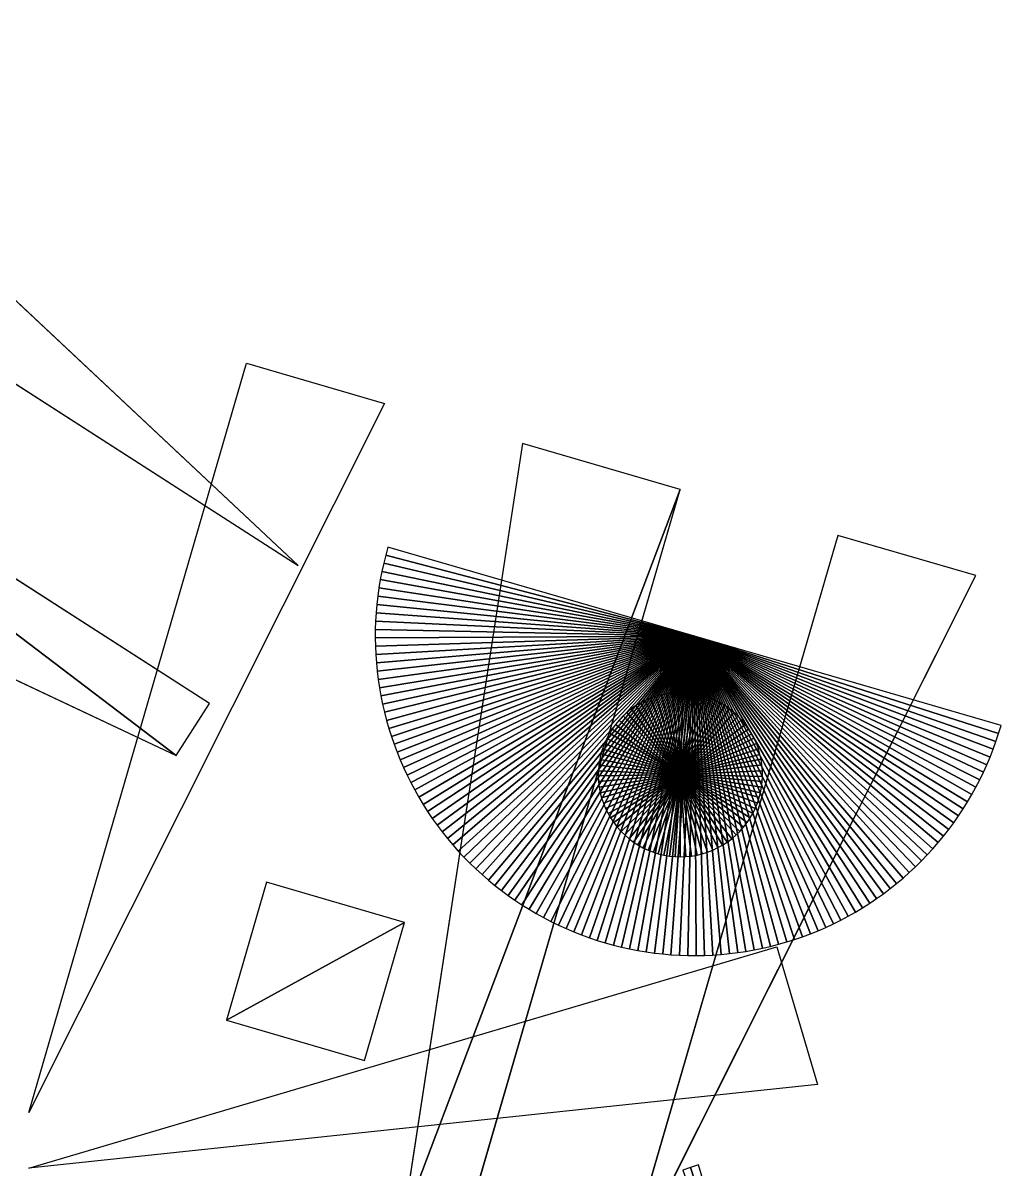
# Model space of a CAD drawing. Header units: metres. Extents: x -473 to 449, y -501 to 490.
# Drawn here: x 20 to 449, y -13 to 490 of the extents above; entities that cross this region are included whole.
import ezdxf

# ---------------------------------------------------------------- set-up
doc = ezdxf.new("R2010")
doc.units = ezdxf.units.M

msp = doc.modelspace()

# ---------------------------------------------------------------- linework, layer by layer
for p, q in [((140.46057, 252.06906, -538.42285), (-113.28343, 489.8651, -538.42285)), ((-147.32248, 436.85245, -538.42285), (140.46057, 252.06906, -538.42285)), ((101.558815, 191.48315, -538.42285), (-186.22424, 376.26654, -538.42285)), ((22.312546, 12.253587, -533.42285), (117.87264, 340.6318, -533.42285)), ((117.87264, 340.6318, -533.42285), (178.36337, 323.02863, -533.42285)), ((178.36337, 323.02863, -533.42285), (22.312546, 12.253587, -533.42285)), ((-225.126, 315.68063, -538.42285), (86.97065, 168.76346, -538.42285)), ((238.8541, 305.42545, -533.42285), (186.50166, -35.526463, -533.42285)), ((307.98636, 285.30756, -533.42285), (238.8541, 305.42545, -533.42285)), ((212.42625, -43.07068, -533.42285), (307.98636, 285.30756, -533.42285)), ((377.11862, 265.18964, -533.42285), (281.55853, -63.1886, -533.42285)), ((437.60934, 247.58646, -533.42285), (377.11862, 265.18964, -533.42285)), ((178.86374, 256.57733, -533.42285), (177.9786, 253.02074, -533.42285)), ((179.84167, 260.10953, -533.42285), (178.86374, 256.57733, -533.42285)), ((177.9786, 253.02074, -533.42285), (177.18689, 249.4422, -533.42285)), ((177.18689, 249.4422, -533.42285), (176.4891, 245.84413, -533.42285)), ((281.55853, -63.1886, -533.42285), (437.60934, 247.58646, -533.42285)), ((175.88574, 242.22903, -533.42285), (175.37723, 238.5994, -533.42285)), ((176.4891, 245.84413, -533.42285), (175.88574, 242.22903, -533.42285)), ((175.37723, 238.5994, -533.42285), (174.9639, 234.9577, -533.42285)), ((174.64603, 231.30638, -533.42285), (174.42386, 227.64809, -533.42285)), ((174.9639, 234.9577, -533.42285), (174.64603, 231.30638, -533.42285)), ((174.42386, 227.64809, -533.42285), (174.29753, 223.98514, -533.42285)), ((174.29753, 223.98514, -533.42285), (174.26712, 220.3202, -533.42285)), ((174.26712, 220.3202, -533.42285), (174.33266, 216.6557, -533.42285)), ((174.33266, 216.6557, -533.42285), (174.49411, 212.99417, -533.42285)), ((174.49411, 212.99417, -533.42285), (174.75134, 209.33812, -533.42285)), ((174.75134, 209.33812, -533.42285), (175.10422, 205.69005, -533.42285)), ((175.10422, 205.69005, -533.42285), (175.55243, 202.0525, -533.42285)), ((175.55243, 202.0525, -533.42285), (176.09572, 198.4279, -533.42285)), ((176.09572, 198.4279, -533.42285), (176.73372, 194.81876, -533.42285)), ((304.44025, 196.12488, -533.42285), (301.9506, 195.78497, -533.42285)), ((306.94757, 196.29031, -533.42285), (304.44025, 196.12488, -533.42285)), ((309.14633, 196.29126, -533.42285), (306.94757, 196.29031, -533.42285)), ((311.6538, 196.12799, -533.42285), (309.14633, 196.29126, -533.42285)), ((314.14374, 195.7902, -533.42285), (311.6538, 196.12799, -533.42285)), ((86.97065, 168.76346, -538.42285), (101.558815, 191.48315, -538.42285)), ((176.73372, 194.81876, -533.42285), (177.46597, 191.22757, -533.42285)), ((177.46597, 191.22757, -533.42285), (178.29198, 187.65677, -533.42285)), ((290.73328, 191.86227, -533.42285), (288.57434, 190.5766, -533.42285)), ((292.69196, 192.86136, -533.42285), (290.73328, 191.86227, -533.42285)), ((295.00024, 193.85423, -533.42285), (292.69196, 192.86136, -533.42285)), ((297.37213, 194.6837, -533.42285), (295.00024, 193.85423, -533.42285)), ((299.79614, 195.34567, -533.42285), (297.37213, 194.6837, -533.42285)), ((301.9506, 195.78497, -533.42285), (299.79614, 195.34567, -533.42285)), ((316.60406, 195.27957, -533.42285), (314.14374, 195.7902, -533.42285)), ((318.72314, 194.69287, -533.42285), (316.60406, 195.27957, -533.42285)), ((321.09576, 193.86548, -533.42285), (318.72314, 194.69287, -533.42285)), ((323.4049, 192.8746, -533.42285), (321.09576, 193.86548, -533.42285)), ((325.63928, 191.725, -533.42285), (323.4049, 192.8746, -533.42285)), ((327.52448, 190.59338, -533.42285), (325.63928, 191.725, -533.42285)), ((178.29198, 187.65677, -533.42285), (179.21117, 184.10881, -533.42285)), ((282.9309, 186.08363, -533.42285), (281.19406, 184.26775, -533.42285)), ((284.55136, 187.5698, -533.42285), (282.9309, 186.08363, -533.42285)), ((286.51035, 189.14343, -533.42285), (284.55136, 187.5698, -533.42285)), ((288.57434, 190.5766, -533.42285), (286.51035, 189.14343, -533.42285)), ((329.5897, 189.16202, -533.42285), (327.52448, 190.59338, -533.42285)), ((331.55005, 187.59004, -533.42285), (329.5897, 189.16202, -533.42285)), ((333.39594, 185.88516, -533.42285), (331.55005, 187.59004, -533.42285)), ((179.21117, 184.10881, -533.42285), (180.22292, 180.58617, -533.42285)), ((279.58813, 182.33513, -533.42285), (278.12094, 180.29521, -533.42285)), ((281.19406, 184.26775, -533.42285), (279.58813, 182.33513, -533.42285)), ((334.91016, 184.2909, -533.42285), (333.39594, 185.88516, -533.42285)), ((336.51782, 182.35965, -533.42285), (334.91016, 184.2909, -533.42285)), ((337.98672, 180.32101, -533.42285), (336.51782, 182.35965, -533.42285)), ((447.61926, 178.36777, -533.42285), (448.68936, 181.8732, -533.42285)), ((180.22292, 180.58617, -533.42285), (181.32654, 177.09117, -533.42285)), ((181.32654, 177.09117, -533.42285), (182.52126, 173.62628, -533.42285)), ((275.7682, 176.21606, -533.42285), (274.73712, 173.92459, -533.42285)), ((276.95654, 178.43004, -533.42285), (275.7682, 176.21606, -533.42285)), ((278.12094, 180.29521, -533.42285), (276.95654, 178.43004, -533.42285)), ((339.3099, 178.18484, -533.42285), (337.98672, 180.32101, -533.42285)), ((340.34302, 176.24388, -533.42285), (339.3099, 178.18484, -533.42285)), ((341.37604, 173.95328, -533.42285), (340.34302, 176.24388, -533.42285)), ((446.45782, 174.89163, -533.42285), (447.61926, 178.36777, -533.42285)), ((182.52126, 173.62628, -533.42285), (183.80627, 170.19385, -533.42285)), ((273.8684, 171.56674, -533.42285), (273.24484, 169.45825, -533.42285)), ((274.73712, 173.92459, -533.42285), (273.8684, 171.56674, -533.42285)), ((342.24677, 171.59619, -533.42285), (341.37604, 173.95328, -533.42285)), ((342.95093, 169.18414, -533.42285), (342.24677, 171.59619, -533.42285)), ((443.864, 168.03635, -533.42285), (445.2058, 171.44704, -533.42285)), ((445.2058, 171.44704, -533.42285), (446.45782, 174.89163, -533.42285)), ((183.80627, 170.19385, -533.42285), (185.18071, 166.79622, -533.42285)), ((185.18071, 166.79622, -533.42285), (186.6436, 163.43576, -533.42285)), ((272.69135, 167.0072, -533.42285), (272.31018, 164.52353, -533.42285)), ((273.24484, 169.45825, -533.42285), (272.69135, 167.0072, -533.42285)), ((343.4278, 167.03767, -533.42285), (342.95093, 169.18414, -533.42285)), ((343.8111, 164.5543, -533.42285), (343.4278, 167.03767, -533.42285)), ((442.43338, 164.66202, -533.42285), (443.864, 168.03635, -533.42285)), ((186.6436, 163.43576, -533.42285), (188.19397, 160.11472, -533.42285)), ((272.10318, 162.01929, -533.42285), (272.06573, 159.82085, -533.42285)), ((272.31018, 164.52353, -533.42285), (272.10318, 162.01929, -533.42285)), ((344.02023, 162.0503, -533.42285), (343.8111, 164.5543, -533.42285)), ((344.05423, 159.53775, -533.42285), (344.02023, 162.0503, -533.42285)), ((439.3097, 158.0314, -533.42285), (440.91492, 161.32628, -533.42285)), ((440.91492, 161.32628, -533.42285), (442.43338, 164.66202, -533.42285)), ((188.19397, 160.11472, -533.42285), (189.83075, 156.83542, -533.42285)), ((189.83075, 156.83542, -533.42285), (191.55276, 153.6001, -533.42285)), ((272.06573, 159.82085, -533.42285), (272.18738, 157.31104, -533.42285)), ((272.18738, 157.31104, -533.42285), (272.4838, 154.8158, -533.42285)), ((343.64584, 154.84647, -533.42285), (343.9401, 157.34195, -533.42285)), ((343.9401, 157.34195, -533.42285), (344.05423, 159.53775, -533.42285)), ((437.61874, 154.77972, -533.42285), (439.3097, 158.0314, -533.42285)), ((191.55276, 153.6001, -533.42285), (193.35893, 150.41092, -533.42285)), ((272.4838, 154.8158, -533.42285), (272.95355, 152.34734, -533.42285)), ((272.95355, 152.34734, -533.42285), (273.505, 150.21884, -533.42285)), ((342.6286, 150.24861, -533.42285), (343.1782, 152.3776, -533.42285)), ((343.1782, 152.3776, -533.42285), (343.64584, 154.84647, -533.42285)), ((433.98444, 148.41461, -533.42285), (435.84323, 151.57343, -533.42285)), ((435.84323, 151.57343, -533.42285), (437.61874, 154.77972, -533.42285)), ((193.35893, 150.41092, -533.42285), (195.24792, 147.27016, -533.42285)), ((195.24792, 147.27016, -533.42285), (197.21854, 144.17987, -533.42285)), ((273.505, 150.21884, -533.42285), (274.29294, 147.83282, -533.42285)), ((274.29294, 147.83282, -533.42285), (275.2454, 145.50757, -533.42285)), ((340.89227, 145.53586, -533.42285), (341.84268, 147.86192, -533.42285)), ((341.84268, 147.86192, -533.42285), (342.6286, 150.24861, -533.42285)), ((432.04355, 145.30566, -533.42285), (433.98444, 148.41461, -533.42285)), ((197.21854, 144.17987, -533.42285), (199.26933, 141.14226, -533.42285)), ((199.26933, 141.14226, -533.42285), (201.39893, 138.15941, -533.42285)), ((275.2454, 145.50757, -533.42285), (276.35773, 143.25443, -533.42285)), ((276.35773, 143.25443, -533.42285), (277.45795, 141.35071, -533.42285)), ((277.45795, 141.35071, -533.42285), (278.85486, 139.26202, -533.42285)), ((337.28818, 139.28716, -533.42285), (338.6833, 141.37704, -533.42285)), ((338.6833, 141.37704, -533.42285), (339.78186, 143.28174, -533.42285)), ((339.78186, 143.28174, -533.42285), (340.89227, 145.53586, -533.42285)), ((427.92105, 139.24533, -533.42285), (430.022, 142.24855, -533.42285)), ((430.022, 142.24855, -533.42285), (432.04355, 145.30566, -533.42285)), ((201.39893, 138.15941, -533.42285), (203.60587, 135.2333, -533.42285)), ((278.85486, 139.26202, -533.42285), (280.39407, 137.27585, -533.42285)), ((280.39407, 137.27585, -533.42285), (282.06805, 135.40192, -533.42285)), ((334.07828, 135.4243, -533.42285), (335.75067, 137.2997, -533.42285)), ((335.75067, 137.2997, -533.42285), (337.28818, 139.28716, -533.42285)), ((423.48706, 133.4091, -533.42285), (425.74228, 136.29819, -533.42285)), ((425.74228, 136.29819, -533.42285), (427.92105, 139.24533, -533.42285)), ((203.60587, 135.2333, -533.42285), (205.8887, 132.36594, -533.42285)), ((205.8887, 132.36594, -533.42285), (208.24577, 129.55933, -533.42285)), ((282.06805, 135.40192, -533.42285), (283.63702, 133.86145, -533.42285)), ((283.63702, 133.86145, -533.42285), (285.5413, 132.22205, -533.42285)), ((285.5413, 132.22205, -533.42285), (287.5553, 130.71947, -533.42285)), ((287.5553, 130.71947, -533.42285), (289.39987, 129.5227, -533.42285)), ((326.48233, 129.37688, -533.42285), (328.59503, 130.73712, -533.42285)), ((328.59503, 130.73712, -533.42285), (330.6078, 132.24146, -533.42285)), ((330.6078, 132.24146, -533.42285), (332.51068, 133.8825, -533.42285)), ((332.51068, 133.8825, -533.42285), (334.07828, 135.4243, -533.42285)), ((421.157, 130.58005, -533.42285), (423.48706, 133.4091, -533.42285)), ((208.24577, 129.55933, -533.42285), (210.67552, 126.815414, -533.42285)), ((210.67552, 126.815414, -533.42285), (213.17627, 124.13597, -533.42285)), ((289.39987, 129.5227, -533.42285), (291.59277, 128.29587, -533.42285)), ((291.59277, 128.29587, -533.42285), (293.8659, 127.224976, -533.42285)), ((293.8659, 127.224976, -533.42285), (296.20822, 126.31528, -533.42285)), ((296.20822, 126.31528, -533.42285), (298.3055, 125.65499, -533.42285)), ((298.3055, 125.65499, -533.42285), (300.74652, 125.05879, -533.42285)), ((317.5465, 125.57931, -533.42285), (319.94592, 126.32548, -533.42285)), ((319.94592, 126.32548, -533.42285), (322.28748, 127.23721, -533.42285)), ((322.28748, 127.23721, -533.42285), (324.5597, 128.31006, -533.42285)), ((324.5597, 128.31006, -533.42285), (326.48233, 129.37688, -533.42285)), ((416.27875, 125.10968, -533.42285), (418.75366, 127.8129, -533.42285)), ((418.75366, 127.8129, -533.42285), (421.157, 130.58005, -533.42285)), ((213.17627, 124.13597, -533.42285), (215.74628, 121.52298, -533.42285)), ((215.74628, 121.52298, -533.42285), (218.38382, 118.97813, -533.42285)), ((300.74652, 125.05879, -533.42285), (303.22318, 124.634315, -533.42285)), ((303.22318, 124.634315, -533.42285), (305.7234, 124.38364, -533.42285)), ((305.7234, 124.38364, -533.42285), (307.9209, 124.307846, -533.42285)), ((307.9209, 124.307846, -533.42285), (310.43243, 124.38568, -533.42285)), ((310.43243, 124.38568, -533.42285), (312.93243, 124.6385, -533.42285)), ((312.93243, 124.6385, -533.42285), (315.40875, 125.065094, -533.42285)), ((315.40875, 125.065094, -533.42285), (317.5465, 125.57931, -533.42285)), ((411.12085, 119.90209, -533.42285), (413.73395, 122.47214, -533.42285)), ((413.73395, 122.47214, -533.42285), (416.27875, 125.10968, -533.42285)), ((218.38382, 118.97813, -533.42285), (221.0871, 116.50319, -533.42285)), ((221.0871, 116.50319, -533.42285), (223.85419, 114.09987, -533.42285)), ((405.69757, 114.97165, -533.42285), (408.4415, 117.40137, -533.42285)), ((408.4415, 117.40137, -533.42285), (411.12085, 119.90209, -533.42285)), ((126.65115, 113.117134, -533.42285), (109.04797, 52.626396, -533.42285)), ((187.14188, 95.51396, -533.42285), (126.65115, 113.117134, -533.42285)), ((223.85419, 114.09987, -533.42285), (226.68324, 111.76983, -533.42285)), ((226.68324, 111.76983, -533.42285), (229.57237, 109.51458, -533.42285)), ((400.02362, 110.33174, -533.42285), (402.89093, 112.61453, -533.42285)), ((402.89093, 112.61453, -533.42285), (405.69757, 114.97165, -533.42285)), ((229.57237, 109.51458, -533.42285), (232.51952, 107.3358, -533.42285)), ((232.51952, 107.3358, -533.42285), (235.52267, 105.234886, -533.42285)), ((391.07697, 103.94437, -533.42285), (394.11456, 105.99515, -533.42285)), ((394.11456, 105.99515, -533.42285), (397.09747, 108.124794, -533.42285)), ((397.09747, 108.124794, -533.42285), (400.02362, 110.33174, -533.42285)), ((235.52267, 105.234886, -533.42285), (238.57977, 103.2133, -533.42285)), ((238.57977, 103.2133, -533.42285), (241.68883, 101.272415, -533.42285)), ((241.68883, 101.272415, -533.42285), (244.84756, 99.41362, -533.42285)), ((384.84598, 100.084785, -533.42285), (387.98672, 101.97379, -533.42285)), ((387.98672, 101.97379, -533.42285), (391.07697, 103.94437, -533.42285)), ((169.53871, 35.02322, -533.42285), (187.14188, 95.51396, -533.42285)), ((244.84756, 99.41362, -533.42285), (248.05386, 97.63814, -533.42285)), ((248.05386, 97.63814, -533.42285), (251.30559, 95.94719, -533.42285)), ((251.30559, 95.94719, -533.42285), (254.60043, 94.34194, -533.42285)), ((375.14218, 94.91982, -533.42285), (378.42145, 96.5566, -533.42285)), ((378.42145, 96.5566, -533.42285), (381.65677, 98.27862, -533.42285)), ((381.65677, 98.27862, -533.42285), (384.84598, 100.084785, -533.42285)), ((254.60043, 94.34194, -533.42285), (257.93616, 92.8235, -533.42285)), ((257.93616, 92.8235, -533.42285), (261.31052, 91.39287, -533.42285)), ((261.31052, 91.39287, -533.42285), (264.72116, 90.05109, -533.42285)), ((361.63055, 89.2471, -533.42285), (365.06308, 90.532135, -533.42285)), ((365.06308, 90.532135, -533.42285), (368.46063, 91.90654, -533.42285)), ((368.46063, 91.90654, -533.42285), (371.82108, 93.36945, -533.42285)), ((371.82108, 93.36945, -533.42285), (375.14218, 94.91982, -533.42285)), ((264.72116, 90.05109, -533.42285), (268.1657, 88.79904, -533.42285)), ((268.1657, 88.79904, -533.42285), (271.64197, 87.63758, -533.42285)), ((271.64197, 87.63758, -533.42285), (275.14734, 86.56753, -533.42285)), ((275.14734, 86.56753, -533.42285), (278.67953, 85.58961, -533.42285)), ((278.67953, 85.58961, -533.42285), (282.23618, 84.70445, -533.42285)), ((347.6001, 85.01781, -533.42285), (351.14804, 85.93701, -533.42285)), ((351.14804, 85.93701, -533.42285), (354.67075, 86.94876, -533.42285)), ((354.67075, 86.94876, -533.42285), (358.1657, 88.05238, -533.42285)), ((358.1657, 88.05238, -533.42285), (361.63055, 89.2471, -533.42285)), ((22.366558, -12.154717, -534.42285), (350.31866, 84.85776, -534.42285)), ((282.23618, 84.70445, -533.42285), (285.8147, 83.91273, -533.42285)), ((285.8147, 83.91273, -533.42285), (289.41275, 83.21496, -533.42285)), ((289.41275, 83.21496, -533.42285), (293.0278, 82.61162, -533.42285)), ((293.0278, 82.61162, -533.42285), (296.6575, 82.10307, -533.42285)), ((296.6575, 82.10307, -533.42285), (300.29916, 81.68975, -533.42285)), ((300.29916, 81.68975, -533.42285), (303.95044, 81.37188, -533.42285)), ((303.95044, 81.37188, -533.42285), (307.60883, 81.149704, -533.42285)), ((307.60883, 81.149704, -533.42285), (311.2717, 81.023384, -533.42285)), ((311.2717, 81.023384, -533.42285), (314.93665, 80.99297, -533.42285)), ((314.93665, 80.99297, -533.42285), (318.6012, 81.058525, -533.42285)), ((318.6012, 81.058525, -533.42285), (322.2627, 81.21997, -533.42285)), ((322.2627, 81.21997, -533.42285), (325.91873, 81.4772, -533.42285)), ((325.91873, 81.4772, -533.42285), (329.56683, 81.83006, -533.42285)), ((329.56683, 81.83006, -533.42285), (333.20438, 82.27828, -533.42285)), ((333.20438, 82.27828, -533.42285), (336.82895, 82.82159, -533.42285)), ((336.82895, 82.82159, -533.42285), (340.43805, 83.459564, -533.42285)), ((340.43805, 83.459564, -533.42285), (344.02933, 84.19182, -533.42285)), ((344.02933, 84.19182, -533.42285), (347.6001, 85.01781, -533.42285)), ((350.31866, 84.85776, -534.42285), (368.1894, 24.445526, -534.42285)), ((109.04797, 52.626396, -533.42285), (169.53871, 35.02322, -533.42285)), ((368.1894, 24.445526, -534.42285), (22.366558, -12.154717, -534.42285)), ((312.54288, -11.879326, -534.42285), (309.07187, -13.05616, -534.42285)), ((316.0435, -10.793762, -534.42285), (312.54288, -11.879326, -534.42285))]:
    msp.add_line(p, q)
for points in [[(140.46057, 252.06906, -538.42285), (-113.28343, 489.8651, -538.42285), (-147.32248, 436.85245, -538.42285), (-147.32237, 436.85254, -538.4227)], [(-186.22424, 376.26654, -538.42285), (-225.126, 315.68063, -538.42285), (86.97065, 168.76346, -538.42285), (86.97075, 168.76357, -538.4227)], [(86.97065, 168.76346, -538.42285), (101.558815, 191.48315, -538.42285), (-186.22424, 376.26654, -538.42285), (-186.22414, 376.26663, -538.4227)], [(22.312546, 12.253587, -533.42285), (117.87264, 340.6318, -533.42285), (178.36337, 323.02863, -533.42285), (178.36348, 323.02872, -533.4227)], [(307.98636, 285.30756, -533.42285), (238.8541, 305.42545, -533.42285), (186.50166, -35.526463, -533.42285), (186.50177, -35.526363, -533.4227)], [(186.50166, -35.526463, -533.42285), (212.42625, -43.07068, -533.42285), (307.98636, 285.30756, -533.42285), (307.98645, 285.30765, -533.4227)], [(281.55853, -63.1886, -533.42285), (437.60934, 247.58646, -533.42285), (377.11862, 265.18964, -533.42285), (377.1187, 265.18973, -533.4227)], [(314.2655, 220.99136, -533.42285), (178.86374, 256.57733, -533.42285), (177.9786, 253.02074, -533.42285), (177.97871, 253.02084, -533.4227)], [(314.2655, 220.99136, -533.42285), (179.84167, 260.10953, -533.42285), (178.86374, 256.57733, -533.42285), (178.86385, 256.57742, -533.4227)], [(314.2655, 220.99136, -533.42285), (177.9786, 253.02074, -533.42285), (177.18689, 249.4422, -533.42285), (177.187, 249.4423, -533.4227)], [(314.2655, 220.99136, -533.42285), (177.18689, 249.4422, -533.42285), (176.4891, 245.84413, -533.42285), (176.48921, 245.84424, -533.4227)], [(314.2655, 220.99136, -533.42285), (175.88574, 242.22903, -533.42285), (175.37723, 238.5994, -533.42285), (175.37733, 238.5995, -533.4227)], [(314.2655, 220.99136, -533.42285), (176.4891, 245.84413, -533.42285), (175.88574, 242.22903, -533.42285), (175.88585, 242.22914, -533.4227)], [(314.2655, 220.99136, -533.42285), (175.37723, 238.5994, -533.42285), (174.9639, 234.9577, -533.42285), (174.964, 234.95781, -533.4227)], [(314.2655, 220.99136, -533.42285), (174.64603, 231.30638, -533.42285), (174.42386, 227.64809, -533.42285), (174.42397, 227.6482, -533.4227)], [(314.2655, 220.99136, -533.42285), (174.9639, 234.9577, -533.42285), (174.64603, 231.30638, -533.42285), (174.64613, 231.30649, -533.4227)], [(314.2655, 220.99136, -533.42285), (174.42386, 227.64809, -533.42285), (174.29753, 223.98514, -533.42285), (174.29764, 223.98524, -533.4227)], [(314.2655, 220.99136, -533.42285), (174.29753, 223.98514, -533.42285), (174.26712, 220.3202, -533.42285), (174.26723, 220.32031, -533.4227)], [(314.2655, 220.99136, -533.42285), (174.26712, 220.3202, -533.42285), (174.33266, 216.6557, -533.42285), (174.33276, 216.6558, -533.4227)], [(314.2655, 220.99136, -533.42285), (174.33266, 216.6557, -533.42285), (174.49411, 212.99417, -533.42285), (174.49422, 212.99428, -533.4227)], [(314.2655, 220.99136, -533.42285), (174.49411, 212.99417, -533.42285), (174.75134, 209.33812, -533.42285), (174.75145, 209.33823, -533.4227)], [(314.2655, 220.99136, -533.42285), (174.75134, 209.33812, -533.42285), (175.10422, 205.69005, -533.42285), (175.10432, 205.69016, -533.4227)], [(314.2655, 220.99136, -533.42285), (175.10422, 205.69005, -533.42285), (175.55243, 202.0525, -533.42285), (175.55254, 202.05261, -533.4227)], [(314.2655, 220.99136, -533.42285), (175.55243, 202.0525, -533.42285), (176.09572, 198.4279, -533.42285), (176.09583, 198.42801, -533.4227)], [(314.2655, 220.99136, -533.42285), (176.09572, 198.4279, -533.42285), (176.73372, 194.81876, -533.42285), (176.73383, 194.81886, -533.4227)], [(314.2655, 220.99136, -533.42285), (176.73372, 194.81876, -533.42285), (177.46597, 191.22757, -533.42285), (177.46608, 191.22768, -533.4227)], [(314.2655, 220.99136, -533.42285), (177.46597, 191.22757, -533.42285), (178.29198, 187.65677, -533.42285), (178.29208, 187.65688, -533.4227)], [(314.2655, 220.99136, -533.42285), (178.29198, 187.65677, -533.42285), (179.21117, 184.10881, -533.42285), (179.21127, 184.10892, -533.4227)], [(314.2655, 220.99136, -533.42285), (179.21117, 184.10881, -533.42285), (180.22292, 180.58617, -533.42285), (180.22302, 180.58627, -533.4227)], [(314.2655, 220.99136, -533.42285), (180.22292, 180.58617, -533.42285), (181.32654, 177.09117, -533.42285), (181.32664, 177.09128, -533.4227)], [(314.2655, 220.99136, -533.42285), (181.32654, 177.09117, -533.42285), (182.52126, 173.62628, -533.42285), (182.52136, 173.62639, -533.4227)], [(314.2655, 220.99136, -533.42285), (182.52126, 173.62628, -533.42285), (183.80627, 170.19385, -533.42285), (183.80638, 170.19395, -533.4227)], [(314.2655, 220.99136, -533.42285), (183.80627, 170.19385, -533.42285), (185.18071, 166.79622, -533.42285), (185.18082, 166.79633, -533.4227)], [(314.2655, 220.99136, -533.42285), (185.18071, 166.79622, -533.42285), (186.6436, 163.43576, -533.42285), (186.6437, 163.43587, -533.4227)], [(314.2655, 220.99136, -533.42285), (186.6436, 163.43576, -533.42285), (188.19397, 160.11472, -533.42285), (188.19408, 160.11482, -533.4227)], [(314.2655, 220.99136, -533.42285), (188.19397, 160.11472, -533.42285), (189.83075, 156.83542, -533.42285), (189.83086, 156.83553, -533.4227)], [(314.2655, 220.99136, -533.42285), (189.83075, 156.83542, -533.42285), (191.55276, 153.6001, -533.42285), (191.55287, 153.6002, -533.4227)], [(314.2655, 220.99136, -533.42285), (191.55276, 153.6001, -533.42285), (193.35893, 150.41092, -533.42285), (193.35904, 150.41103, -533.4227)], [(314.2655, 220.99136, -533.42285), (193.35893, 150.41092, -533.42285), (195.24792, 147.27016, -533.42285), (195.24803, 147.27026, -533.4227)], [(314.2655, 220.99136, -533.42285), (195.24792, 147.27016, -533.42285), (197.21854, 144.17987, -533.42285), (197.21864, 144.17998, -533.4227)], [(314.2655, 220.99136, -533.42285), (197.21854, 144.17987, -533.42285), (199.26933, 141.14226, -533.42285), (199.26944, 141.14236, -533.4227)], [(314.2655, 220.99136, -533.42285), (199.26933, 141.14226, -533.42285), (201.39893, 138.15941, -533.42285), (201.39903, 138.15952, -533.4227)], [(314.2655, 220.99136, -533.42285), (201.39893, 138.15941, -533.42285), (203.60587, 135.2333, -533.42285), (203.60597, 135.23341, -533.4227)], [(314.2655, 220.99136, -533.42285), (203.60587, 135.2333, -533.42285), (205.8887, 132.36594, -533.42285), (205.88881, 132.36604, -533.4227)], [(314.2655, 220.99136, -533.42285), (205.8887, 132.36594, -533.42285), (208.24577, 129.55933, -533.42285), (208.24588, 129.55943, -533.4227)], [(314.2655, 220.99136, -533.42285), (208.24577, 129.55933, -533.42285), (210.67552, 126.815414, -533.42285), (210.67563, 126.81551, -533.4227)], [(314.2655, 220.99136, -533.42285), (210.67552, 126.815414, -533.42285), (213.17627, 124.13597, -533.42285), (213.17638, 124.13607, -533.4227)], [(314.2655, 220.99136, -533.42285), (213.17627, 124.13597, -533.42285), (215.74628, 121.52298, -533.42285), (215.74638, 121.52308, -533.4227)], [(314.2655, 220.99136, -533.42285), (215.74628, 121.52298, -533.42285), (218.38382, 118.97813, -533.42285), (218.38393, 118.978226, -533.4227)], [(314.2655, 220.99136, -533.42285), (218.38382, 118.97813, -533.42285), (221.0871, 116.50319, -533.42285), (221.0872, 116.50329, -533.4227)], [(314.2655, 220.99136, -533.42285), (221.0871, 116.50319, -533.42285), (223.85419, 114.09987, -533.42285), (223.8543, 114.09997, -533.4227)], [(314.2655, 220.99136, -533.42285), (223.85419, 114.09987, -533.42285), (226.68324, 111.76983, -533.42285), (226.68335, 111.76993, -533.4227)], [(314.2655, 220.99136, -533.42285), (226.68324, 111.76983, -533.42285), (229.57237, 109.51458, -533.42285), (229.57248, 109.51468, -533.4227)], [(314.2655, 220.99136, -533.42285), (229.57237, 109.51458, -533.42285), (232.51952, 107.3358, -533.42285), (232.51962, 107.3359, -533.4227)], [(314.2655, 220.99136, -533.42285), (232.51952, 107.3358, -533.42285), (235.52267, 105.234886, -533.42285), (235.52278, 105.234985, -533.4227)], [(314.2655, 220.99136, -533.42285), (235.52267, 105.234886, -533.42285), (238.57977, 103.2133, -533.42285), (238.57988, 103.2134, -533.4227)], [(314.2655, 220.99136, -533.42285), (238.57977, 103.2133, -533.42285), (241.68883, 101.272415, -533.42285), (241.68893, 101.272514, -533.4227)], [(314.2655, 220.99136, -533.42285), (241.68883, 101.272415, -533.42285), (244.84756, 99.41362, -533.42285), (244.84767, 99.41372, -533.4227)], [(314.2655, 220.99136, -533.42285), (244.84756, 99.41362, -533.42285), (248.05386, 97.63814, -533.42285), (248.05397, 97.63824, -533.4227)], [(314.2655, 220.99136, -533.42285), (248.05386, 97.63814, -533.42285), (251.30559, 95.94719, -533.42285), (251.3057, 95.94729, -533.4227)], [(314.2655, 220.99136, -533.42285), (251.30559, 95.94719, -533.42285), (254.60043, 94.34194, -533.42285), (254.60054, 94.34204, -533.4227)], [(314.2655, 220.99136, -533.42285), (254.60043, 94.34194, -533.42285), (257.93616, 92.8235, -533.42285), (257.93625, 92.8236, -533.4227)], [(314.2655, 220.99136, -533.42285), (257.93616, 92.8235, -533.42285), (261.31052, 91.39287, -533.42285), (261.3106, 91.39297, -533.4227)], [(314.2655, 220.99136, -533.42285), (261.31052, 91.39287, -533.42285), (264.72116, 90.05109, -533.42285), (264.72125, 90.051186, -533.4227)], [(314.2655, 220.99136, -533.42285), (264.72116, 90.05109, -533.42285), (268.1657, 88.79904, -533.42285), (268.1658, 88.79914, -533.4227)], [(314.2655, 220.99136, -533.42285), (268.1657, 88.79904, -533.42285), (271.64197, 87.63758, -533.42285), (271.64206, 87.63768, -533.4227)], [(314.2655, 220.99136, -533.42285), (271.64197, 87.63758, -533.42285), (275.14734, 86.56753, -533.42285), (275.14743, 86.56763, -533.4227)], [(314.2655, 220.99136, -533.42285), (275.14734, 86.56753, -533.42285), (278.67953, 85.58961, -533.42285), (278.67963, 85.58971, -533.4227)], [(314.2655, 220.99136, -533.42285), (278.67953, 85.58961, -533.42285), (282.23618, 84.70445, -533.42285), (282.23627, 84.70455, -533.4227)], [(314.2655, 220.99136, -533.42285), (282.23618, 84.70445, -533.42285), (285.8147, 83.91273, -533.42285), (285.8148, 83.91283, -533.4227)], [(314.2655, 220.99136, -533.42285), (285.8147, 83.91273, -533.42285), (289.41275, 83.21496, -533.42285), (289.41284, 83.21506, -533.4227)], [(314.2655, 220.99136, -533.42285), (289.41275, 83.21496, -533.42285), (293.0278, 82.61162, -533.42285), (293.0279, 82.61172, -533.4227)], [(314.2655, 220.99136, -533.42285), (293.0278, 82.61162, -533.42285), (296.6575, 82.10307, -533.42285), (296.6576, 82.10317, -533.4227)], [(314.2655, 220.99136, -533.42285), (296.6575, 82.10307, -533.42285), (300.29916, 81.68975, -533.42285), (300.29926, 81.68985, -533.4227)], [(314.2655, 220.99136, -533.42285), (300.29916, 81.68975, -533.42285), (303.95044, 81.37188, -533.42285), (303.95053, 81.37198, -533.4227)], [(314.2655, 220.99136, -533.42285), (303.95044, 81.37188, -533.42285), (307.60883, 81.149704, -533.42285), (307.60892, 81.1498, -533.4227)], [(314.2655, 220.99136, -533.42285), (307.60883, 81.149704, -533.42285), (311.2717, 81.023384, -533.42285), (311.2718, 81.02348, -533.4227)], [(314.2655, 220.99136, -533.42285), (311.2717, 81.023384, -533.42285), (314.93665, 80.99297, -533.42285), (314.93674, 80.99307, -533.4227)], [(314.2655, 220.99136, -533.42285), (314.93665, 80.99297, -533.42285), (318.6012, 81.058525, -533.42285), (318.6013, 81.058624, -533.4227)], [(314.2655, 220.99136, -533.42285), (318.6012, 81.058525, -533.42285), (322.2627, 81.21997, -533.42285), (322.2628, 81.22007, -533.4227)], [(314.2655, 220.99136, -533.42285), (322.2627, 81.21997, -533.42285), (325.91873, 81.4772, -533.42285), (325.91882, 81.4773, -533.4227)], [(314.2655, 220.99136, -533.42285), (325.91873, 81.4772, -533.42285), (329.56683, 81.83006, -533.42285), (329.56693, 81.83016, -533.4227)], [(314.2655, 220.99136, -533.42285), (329.56683, 81.83006, -533.42285), (333.20438, 82.27828, -533.42285), (333.20447, 82.27838, -533.4227)], [(314.2655, 220.99136, -533.42285), (333.20438, 82.27828, -533.42285), (336.82895, 82.82159, -533.42285), (336.82904, 82.821686, -533.4227)], [(314.2655, 220.99136, -533.42285), (336.82895, 82.82159, -533.42285), (340.43805, 83.459564, -533.42285), (340.43814, 83.45966, -533.4227)], [(314.2655, 220.99136, -533.42285), (340.43805, 83.459564, -533.42285), (344.02933, 84.19182, -533.42285), (344.02942, 84.19192, -533.4227)], [(314.2655, 220.99136, -533.42285), (344.02933, 84.19182, -533.42285), (347.6001, 85.01781, -533.42285), (347.6002, 85.01791, -533.4227)], [(314.2655, 220.99136, -533.42285), (347.6001, 85.01781, -533.42285), (351.14804, 85.93701, -533.42285), (351.14813, 85.93711, -533.4227)], [(314.2655, 220.99136, -533.42285), (351.14804, 85.93701, -533.42285), (354.67075, 86.94876, -533.42285), (354.67084, 86.94886, -533.4227)], [(314.2655, 220.99136, -533.42285), (354.67075, 86.94876, -533.42285), (358.1657, 88.05238, -533.42285), (358.1658, 88.05248, -533.4227)], [(314.2655, 220.99136, -533.42285), (358.1657, 88.05238, -533.42285), (361.63055, 89.2471, -533.42285), (361.63065, 89.2472, -533.4227)], [(314.2655, 220.99136, -533.42285), (361.63055, 89.2471, -533.42285), (365.06308, 90.532135, -533.42285), (365.06317, 90.532234, -533.4227)], [(314.2655, 220.99136, -533.42285), (365.06308, 90.532135, -533.42285), (368.46063, 91.90654, -533.42285), (368.46072, 91.90664, -533.4227)], [(314.2655, 220.99136, -533.42285), (368.46063, 91.90654, -533.42285), (371.82108, 93.36945, -533.42285), (371.82117, 93.36955, -533.4227)], [(314.2655, 220.99136, -533.42285), (371.82108, 93.36945, -533.42285), (375.14218, 94.91982, -533.42285), (375.14227, 94.91992, -533.4227)], [(314.2655, 220.99136, -533.42285), (375.14218, 94.91982, -533.42285), (378.42145, 96.5566, -533.42285), (378.42154, 96.5567, -533.4227)], [(314.2655, 220.99136, -533.42285), (378.42145, 96.5566, -533.42285), (381.65677, 98.27862, -533.42285), (381.65686, 98.27872, -533.4227)], [(314.2655, 220.99136, -533.42285), (381.65677, 98.27862, -533.42285), (384.84598, 100.084785, -533.42285), (384.84607, 100.084885, -533.4227)], [(314.2655, 220.99136, -533.42285), (384.84598, 100.084785, -533.42285), (387.98672, 101.97379, -533.42285), (387.98682, 101.97389, -533.4227)], [(314.2655, 220.99136, -533.42285), (387.98672, 101.97379, -533.42285), (391.07697, 103.94437, -533.42285), (391.07706, 103.944466, -533.4227)], [(314.2655, 220.99136, -533.42285), (391.07697, 103.94437, -533.42285), (394.11456, 105.99515, -533.42285), (394.11465, 105.99525, -533.4227)], [(314.2655, 220.99136, -533.42285), (394.11456, 105.99515, -533.42285), (397.09747, 108.124794, -533.42285), (397.09756, 108.12489, -533.4227)], [(314.2655, 220.99136, -533.42285), (397.09747, 108.124794, -533.42285), (400.02362, 110.33174, -533.42285), (400.0237, 110.33184, -533.4227)], [(314.2655, 220.99136, -533.42285), (400.02362, 110.33174, -533.42285), (402.89093, 112.61453, -533.42285), (402.89102, 112.61463, -533.4227)], [(314.2655, 220.99136, -533.42285), (402.89093, 112.61453, -533.42285), (405.69757, 114.97165, -533.42285), (405.69766, 114.97175, -533.4227)], [(314.2655, 220.99136, -533.42285), (405.69757, 114.97165, -533.42285), (408.4415, 117.40137, -533.42285), (408.4416, 117.40147, -533.4227)], [(314.2655, 220.99136, -533.42285), (408.4415, 117.40137, -533.42285), (411.12085, 119.90209, -533.42285), (411.12094, 119.90219, -533.4227)], [(314.2655, 220.99136, -533.42285), (411.12085, 119.90209, -533.42285), (413.73395, 122.47214, -533.42285), (413.73404, 122.47224, -533.4227)], [(314.2655, 220.99136, -533.42285), (413.73395, 122.47214, -533.42285), (416.27875, 125.10968, -533.42285), (416.27884, 125.10978, -533.4227)], [(314.2655, 220.99136, -533.42285), (416.27875, 125.10968, -533.42285), (418.75366, 127.8129, -533.42285), (418.75375, 127.812996, -533.4227)], [(314.2655, 220.99136, -533.42285), (418.75366, 127.8129, -533.42285), (421.157, 130.58005, -533.42285), (421.1571, 130.58015, -533.4227)], [(314.2655, 220.99136, -533.42285), (421.157, 130.58005, -533.42285), (423.48706, 133.4091, -533.42285), (423.48715, 133.40921, -533.4227)], [(314.2655, 220.99136, -533.42285), (423.48706, 133.4091, -533.42285), (425.74228, 136.29819, -533.42285), (425.74237, 136.2983, -533.4227)], [(314.2655, 220.99136, -533.42285), (425.74228, 136.29819, -533.42285), (427.92105, 139.24533, -533.42285), (427.92114, 139.24544, -533.4227)], [(314.2655, 220.99136, -533.42285), (427.92105, 139.24533, -533.42285), (430.022, 142.24855, -533.42285), (430.0221, 142.24866, -533.4227)], [(314.2655, 220.99136, -533.42285), (430.022, 142.24855, -533.42285), (432.04355, 145.30566, -533.42285), (432.04364, 145.30577, -533.4227)], [(314.2655, 220.99136, -533.42285), (432.04355, 145.30566, -533.42285), (433.98444, 148.41461, -533.42285), (433.98453, 148.41472, -533.4227)], [(314.2655, 220.99136, -533.42285), (433.98444, 148.41461, -533.42285), (435.84323, 151.57343, -533.42285), (435.84332, 151.57353, -533.4227)], [(314.2655, 220.99136, -533.42285), (435.84323, 151.57343, -533.42285), (437.61874, 154.77972, -533.42285), (437.61884, 154.77983, -533.4227)], [(314.2655, 220.99136, -533.42285), (437.61874, 154.77972, -533.42285), (439.3097, 158.0314, -533.42285), (439.30978, 158.03151, -533.4227)], [(314.2655, 220.99136, -533.42285), (439.3097, 158.0314, -533.42285), (440.91492, 161.32628, -533.42285), (440.915, 161.32639, -533.4227)], [(314.2655, 220.99136, -533.42285), (440.91492, 161.32628, -533.42285), (442.43338, 164.66202, -533.42285), (442.43347, 164.66212, -533.4227)], [(314.2655, 220.99136, -533.42285), (442.43338, 164.66202, -533.42285), (443.864, 168.03635, -533.42285), (443.8641, 168.03645, -533.4227)], [(314.2655, 220.99136, -533.42285), (443.864, 168.03635, -533.42285), (445.2058, 171.44704, -533.42285), (445.2059, 171.44714, -533.4227)], [(314.2655, 220.99136, -533.42285), (445.2058, 171.44704, -533.42285), (446.45782, 174.89163, -533.42285), (446.45792, 174.89174, -533.4227)], [(314.2655, 220.99136, -533.42285), (446.45782, 174.89163, -533.42285), (447.61926, 178.36777, -533.42285), (447.61935, 178.36787, -533.4227)], [(314.2655, 220.99136, -533.42285), (447.61926, 178.36777, -533.42285), (448.68936, 181.8732, -533.42285), (448.68945, 181.8733, -533.4227)], [(308.06244, 160.30757, -533.42285), (304.44025, 196.12488, -533.42285), (301.9506, 195.78497, -533.42285), (301.95068, 195.78508, -533.4227)], [(308.06244, 160.30757, -533.42285), (306.94757, 196.29031, -533.42285), (304.44025, 196.12488, -533.42285), (304.44034, 196.12498, -533.4227)], [(308.06244, 160.30757, -533.42285), (309.14633, 196.29126, -533.42285), (306.94757, 196.29031, -533.42285), (306.94766, 196.29042, -533.4227)], [(308.06244, 160.30757, -533.42285), (311.6538, 196.12799, -533.42285), (309.14633, 196.29126, -533.42285), (309.14642, 196.29137, -533.4227)], [(308.06244, 160.30757, -533.42285), (314.14374, 195.7902, -533.42285), (311.6538, 196.12799, -533.42285), (311.6539, 196.1281, -533.4227)], [(308.06244, 160.30757, -533.42285), (290.73328, 191.86227, -533.42285), (288.57434, 190.5766, -533.42285), (288.57443, 190.5767, -533.4227)], [(308.06244, 160.30757, -533.42285), (292.69196, 192.86136, -533.42285), (290.73328, 191.86227, -533.42285), (290.73337, 191.86238, -533.4227)], [(308.06244, 160.30757, -533.42285), (295.00024, 193.85423, -533.42285), (292.69196, 192.86136, -533.42285), (292.69205, 192.86147, -533.4227)], [(308.06244, 160.30757, -533.42285), (297.37213, 194.6837, -533.42285), (295.00024, 193.85423, -533.42285), (295.00034, 193.85434, -533.4227)], [(308.06244, 160.30757, -533.42285), (299.79614, 195.34567, -533.42285), (297.37213, 194.6837, -533.42285), (297.37222, 194.6838, -533.4227)], [(308.06244, 160.30757, -533.42285), (301.9506, 195.78497, -533.42285), (299.79614, 195.34567, -533.42285), (299.79623, 195.34578, -533.4227)], [(308.06244, 160.30757, -533.42285), (316.60406, 195.27957, -533.42285), (314.14374, 195.7902, -533.42285), (314.14383, 195.79031, -533.4227)], [(308.06244, 160.30757, -533.42285), (318.72314, 194.69287, -533.42285), (316.60406, 195.27957, -533.42285), (316.60416, 195.27968, -533.4227)], [(308.06244, 160.30757, -533.42285), (321.09576, 193.86548, -533.42285), (318.72314, 194.69287, -533.42285), (318.72324, 194.69298, -533.4227)], [(308.06244, 160.30757, -533.42285), (323.4049, 192.8746, -533.42285), (321.09576, 193.86548, -533.42285), (321.09586, 193.86559, -533.4227)], [(308.06244, 160.30757, -533.42285), (325.63928, 191.725, -533.42285), (323.4049, 192.8746, -533.42285), (323.405, 192.87471, -533.4227)], [(308.06244, 160.30757, -533.42285), (327.52448, 190.59338, -533.42285), (325.63928, 191.725, -533.42285), (325.63937, 191.72511, -533.4227)], [(308.06244, 160.30757, -533.42285), (282.9309, 186.08363, -533.42285), (281.19406, 184.26775, -533.42285), (281.19415, 184.26785, -533.4227)], [(308.06244, 160.30757, -533.42285), (284.55136, 187.5698, -533.42285), (282.9309, 186.08363, -533.42285), (282.931, 186.08374, -533.4227)], [(308.06244, 160.30757, -533.42285), (286.51035, 189.14343, -533.42285), (284.55136, 187.5698, -533.42285), (284.55145, 187.5699, -533.4227)], [(308.06244, 160.30757, -533.42285), (288.57434, 190.5766, -533.42285), (286.51035, 189.14343, -533.42285), (286.51044, 189.14354, -533.4227)], [(308.06244, 160.30757, -533.42285), (329.5897, 189.16202, -533.42285), (327.52448, 190.59338, -533.42285), (327.52457, 190.59349, -533.4227)], [(308.06244, 160.30757, -533.42285), (331.55005, 187.59004, -533.42285), (329.5897, 189.16202, -533.42285), (329.58978, 189.16212, -533.4227)], [(308.06244, 160.30757, -533.42285), (333.39594, 185.88516, -533.42285), (331.55005, 187.59004, -533.42285), (331.55014, 187.59015, -533.4227)], [(308.06244, 160.30757, -533.42285), (279.58813, 182.33513, -533.42285), (278.12094, 180.29521, -533.42285), (278.12103, 180.29532, -533.4227)], [(308.06244, 160.30757, -533.42285), (281.19406, 184.26775, -533.42285), (279.58813, 182.33513, -533.42285), (279.58823, 182.33524, -533.4227)], [(308.06244, 160.30757, -533.42285), (334.91016, 184.2909, -533.42285), (333.39594, 185.88516, -533.42285), (333.39603, 185.88527, -533.4227)], [(308.06244, 160.30757, -533.42285), (336.51782, 182.35965, -533.42285), (334.91016, 184.2909, -533.42285), (334.91025, 184.291, -533.4227)], [(308.06244, 160.30757, -533.42285), (337.98672, 180.32101, -533.42285), (336.51782, 182.35965, -533.42285), (336.5179, 182.35976, -533.4227)], [(308.06244, 160.30757, -533.42285), (275.7682, 176.21606, -533.42285), (274.73712, 173.92459, -533.42285), (274.7372, 173.9247, -533.4227)], [(308.06244, 160.30757, -533.42285), (276.95654, 178.43004, -533.42285), (275.7682, 176.21606, -533.42285), (275.76828, 176.21617, -533.4227)], [(308.06244, 160.30757, -533.42285), (278.12094, 180.29521, -533.42285), (276.95654, 178.43004, -533.42285), (276.95663, 178.43015, -533.4227)], [(308.06244, 160.30757, -533.42285), (339.3099, 178.18484, -533.42285), (337.98672, 180.32101, -533.42285), (337.98682, 180.32112, -533.4227)], [(308.06244, 160.30757, -533.42285), (340.34302, 176.24388, -533.42285), (339.3099, 178.18484, -533.42285), (339.31, 178.18495, -533.4227)], [(308.06244, 160.30757, -533.42285), (341.37604, 173.95328, -533.42285), (340.34302, 176.24388, -533.42285), (340.3431, 176.24399, -533.4227)], [(308.06244, 160.30757, -533.42285), (273.8684, 171.56674, -533.42285), (273.24484, 169.45825, -533.42285), (273.24493, 169.45836, -533.4227)], [(308.06244, 160.30757, -533.42285), (274.73712, 173.92459, -533.42285), (273.8684, 171.56674, -533.42285), (273.8685, 171.56685, -533.4227)], [(308.06244, 160.30757, -533.42285), (342.24677, 171.59619, -533.42285), (341.37604, 173.95328, -533.42285), (341.37613, 173.95338, -533.4227)], [(308.06244, 160.30757, -533.42285), (342.95093, 169.18414, -533.42285), (342.24677, 171.59619, -533.42285), (342.24686, 171.5963, -533.4227)], [(308.06244, 160.30757, -533.42285), (272.69135, 167.0072, -533.42285), (272.31018, 164.52353, -533.42285), (272.31027, 164.52364, -533.4227)], [(308.06244, 160.30757, -533.42285), (273.24484, 169.45825, -533.42285), (272.69135, 167.0072, -533.42285), (272.69144, 167.00731, -533.4227)], [(308.06244, 160.30757, -533.42285), (343.4278, 167.03767, -533.42285), (342.95093, 169.18414, -533.42285), (342.95102, 169.18425, -533.4227)], [(308.06244, 160.30757, -533.42285), (343.8111, 164.5543, -533.42285), (343.4278, 167.03767, -533.42285), (343.4279, 167.03778, -533.4227)], [(308.06244, 160.30757, -533.42285), (272.10318, 162.01929, -533.42285), (272.06573, 159.82085, -533.42285), (272.06583, 159.82095, -533.4227)], [(308.06244, 160.30757, -533.42285), (272.31018, 164.52353, -533.42285), (272.10318, 162.01929, -533.42285), (272.10327, 162.0194, -533.4227)], [(308.06244, 160.30757, -533.42285), (344.02023, 162.0503, -533.42285), (343.8111, 164.5543, -533.42285), (343.8112, 164.55441, -533.4227)], [(308.06244, 160.30757, -533.42285), (344.05423, 159.53775, -533.42285), (344.02023, 162.0503, -533.42285), (344.02032, 162.0504, -533.4227)], [(308.06244, 160.30757, -533.42285), (272.06573, 159.82085, -533.42285), (272.18738, 157.31104, -533.42285), (272.18747, 157.31114, -533.4227)], [(308.06244, 160.30757, -533.42285), (272.18738, 157.31104, -533.42285), (272.4838, 154.8158, -533.42285), (272.4839, 154.8159, -533.4227)], [(308.06244, 160.30757, -533.42285), (272.4838, 154.8158, -533.42285), (272.95355, 152.34734, -533.42285), (272.95364, 152.34744, -533.4227)], [(308.06244, 160.30757, -533.42285), (272.95355, 152.34734, -533.42285), (273.505, 150.21884, -533.42285), (273.5051, 150.21895, -533.4227)], [(308.06244, 160.30757, -533.42285), (273.505, 150.21884, -533.42285), (274.29294, 147.83282, -533.42285), (274.29303, 147.83293, -533.4227)], [(308.06244, 160.30757, -533.42285), (274.29294, 147.83282, -533.42285), (275.2454, 145.50757, -533.42285), (275.24548, 145.50768, -533.4227)], [(308.06244, 160.30757, -533.42285), (275.2454, 145.50757, -533.42285), (276.35773, 143.25443, -533.42285), (276.35782, 143.25453, -533.4227)], [(308.06244, 160.30757, -533.42285), (276.35773, 143.25443, -533.42285), (277.45795, 141.35071, -533.42285), (277.45804, 141.35081, -533.4227)], [(308.06244, 160.30757, -533.42285), (277.45795, 141.35071, -533.42285), (278.85486, 139.26202, -533.42285), (278.85495, 139.26213, -533.4227)], [(308.06244, 160.30757, -533.42285), (278.85486, 139.26202, -533.42285), (280.39407, 137.27585, -533.42285), (280.39417, 137.27596, -533.4227)], [(308.06244, 160.30757, -533.42285), (280.39407, 137.27585, -533.42285), (282.06805, 135.40192, -533.42285), (282.06815, 135.40202, -533.4227)], [(308.06244, 160.30757, -533.42285), (282.06805, 135.40192, -533.42285), (283.63702, 133.86145, -533.42285), (283.63712, 133.86156, -533.4227)], [(308.06244, 160.30757, -533.42285), (283.63702, 133.86145, -533.42285), (285.5413, 132.22205, -533.42285), (285.54138, 132.22215, -533.4227)], [(308.06244, 160.30757, -533.42285), (285.5413, 132.22205, -533.42285), (287.5553, 130.71947, -533.42285), (287.5554, 130.71957, -533.4227)], [(308.06244, 160.30757, -533.42285), (287.5553, 130.71947, -533.42285), (289.39987, 129.5227, -533.42285), (289.39996, 129.52281, -533.4227)], [(308.06244, 160.30757, -533.42285), (289.39987, 129.5227, -533.42285), (291.59277, 128.29587, -533.42285), (291.59286, 128.29597, -533.4227)], [(308.06244, 160.30757, -533.42285), (291.59277, 128.29587, -533.42285), (293.8659, 127.224976, -533.42285), (293.866, 127.225075, -533.4227)], [(308.06244, 160.30757, -533.42285), (293.8659, 127.224976, -533.42285), (296.20822, 126.31528, -533.42285), (296.2083, 126.31538, -533.4227)], [(308.06244, 160.30757, -533.42285), (296.20822, 126.31528, -533.42285), (298.3055, 125.65499, -533.42285), (298.3056, 125.65509, -533.4227)], [(308.06244, 160.30757, -533.42285), (298.3055, 125.65499, -533.42285), (300.74652, 125.05879, -533.42285), (300.7466, 125.05889, -533.4227)], [(308.06244, 160.30757, -533.42285), (300.74652, 125.05879, -533.42285), (303.22318, 124.634315, -533.42285), (303.22327, 124.634415, -533.4227)], [(308.06244, 160.30757, -533.42285), (303.22318, 124.634315, -533.42285), (305.7234, 124.38364, -533.42285), (305.72348, 124.383736, -533.4227)], [(308.06244, 160.30757, -533.42285), (305.7234, 124.38364, -533.42285), (307.9209, 124.307846, -533.42285), (307.921, 124.307945, -533.4227)], [(308.06244, 160.30757, -533.42285), (307.9209, 124.307846, -533.42285), (310.43243, 124.38568, -533.42285), (310.43253, 124.38578, -533.4227)], [(308.06244, 160.30757, -533.42285), (342.6286, 150.24861, -533.42285), (343.1782, 152.3776, -533.42285), (343.17828, 152.3777, -533.4227)], [(308.06244, 160.30757, -533.42285), (343.1782, 152.3776, -533.42285), (343.64584, 154.84647, -533.42285), (343.64594, 154.84657, -533.4227)], [(308.06244, 160.30757, -533.42285), (343.64584, 154.84647, -533.42285), (343.9401, 157.34195, -533.42285), (343.9402, 157.34206, -533.4227)], [(308.06244, 160.30757, -533.42285), (343.9401, 157.34195, -533.42285), (344.05423, 159.53775, -533.42285), (344.05432, 159.53786, -533.4227)], [(308.06244, 160.30757, -533.42285), (310.43243, 124.38568, -533.42285), (312.93243, 124.6385, -533.42285), (312.93253, 124.638596, -533.4227)], [(308.06244, 160.30757, -533.42285), (312.93243, 124.6385, -533.42285), (315.40875, 125.065094, -533.42285), (315.40884, 125.06519, -533.4227)], [(308.06244, 160.30757, -533.42285), (315.40875, 125.065094, -533.42285), (317.5465, 125.57931, -533.42285), (317.5466, 125.57941, -533.4227)], [(308.06244, 160.30757, -533.42285), (317.5465, 125.57931, -533.42285), (319.94592, 126.32548, -533.42285), (319.946, 126.32558, -533.4227)], [(308.06244, 160.30757, -533.42285), (319.94592, 126.32548, -533.42285), (322.28748, 127.23721, -533.42285), (322.28757, 127.23731, -533.4227)], [(308.06244, 160.30757, -533.42285), (322.28748, 127.23721, -533.42285), (324.5597, 128.31006, -533.42285), (324.55978, 128.31017, -533.4227)], [(308.06244, 160.30757, -533.42285), (324.5597, 128.31006, -533.42285), (326.48233, 129.37688, -533.42285), (326.48242, 129.37698, -533.4227)], [(308.06244, 160.30757, -533.42285), (326.48233, 129.37688, -533.42285), (328.59503, 130.73712, -533.42285), (328.59512, 130.73723, -533.4227)], [(308.06244, 160.30757, -533.42285), (328.59503, 130.73712, -533.42285), (330.6078, 132.24146, -533.42285), (330.60788, 132.24156, -533.4227)], [(308.06244, 160.30757, -533.42285), (330.6078, 132.24146, -533.42285), (332.51068, 133.8825, -533.42285), (332.51077, 133.88261, -533.4227)], [(308.06244, 160.30757, -533.42285), (332.51068, 133.8825, -533.42285), (334.07828, 135.4243, -533.42285), (334.07837, 135.42441, -533.4227)], [(308.06244, 160.30757, -533.42285), (334.07828, 135.4243, -533.42285), (335.75067, 137.2997, -533.42285), (335.75076, 137.2998, -533.4227)], [(308.06244, 160.30757, -533.42285), (335.75067, 137.2997, -533.42285), (337.28818, 139.28716, -533.42285), (337.28827, 139.28726, -533.4227)], [(308.06244, 160.30757, -533.42285), (337.28818, 139.28716, -533.42285), (338.6833, 141.37704, -533.42285), (338.68338, 141.37715, -533.4227)], [(308.06244, 160.30757, -533.42285), (338.6833, 141.37704, -533.42285), (339.78186, 143.28174, -533.42285), (339.78195, 143.28185, -533.4227)], [(308.06244, 160.30757, -533.42285), (339.78186, 143.28174, -533.42285), (340.89227, 145.53586, -533.42285), (340.89236, 145.53596, -533.4227)], [(308.06244, 160.30757, -533.42285), (340.89227, 145.53586, -533.42285), (341.84268, 147.86192, -533.42285), (341.84277, 147.86203, -533.4227)], [(308.06244, 160.30757, -533.42285), (341.84268, 147.86192, -533.42285), (342.6286, 150.24861, -533.42285), (342.6287, 150.24872, -533.4227)], [(187.14188, 95.51396, -533.42285), (126.65115, 113.117134, -533.42285), (109.04797, 52.626396, -533.42285), (109.04807, 52.626495, -533.4227)], [(109.04797, 52.626396, -533.42285), (169.53871, 35.02322, -533.42285), (187.14188, 95.51396, -533.42285), (187.14198, 95.51406, -533.4227)], [(22.366558, -12.154717, -534.42285), (350.31866, 84.85776, -534.42285), (368.1894, 24.445526, -534.42285), (368.18948, 24.445625, -534.4227)], [(355.7562, -145.04317, -534.42285), (312.54288, -11.879326, -534.42285), (309.07187, -13.05616, -534.42285), (309.07196, -13.05606, -534.4227)], [(355.7562, -145.04317, -534.42285), (316.0435, -10.793762, -534.42285), (312.54288, -11.879326, -534.42285), (312.54297, -11.879226, -534.4227)]]:
    msp.add_3dface(points)

doc.saveas('drawing.dxf')
